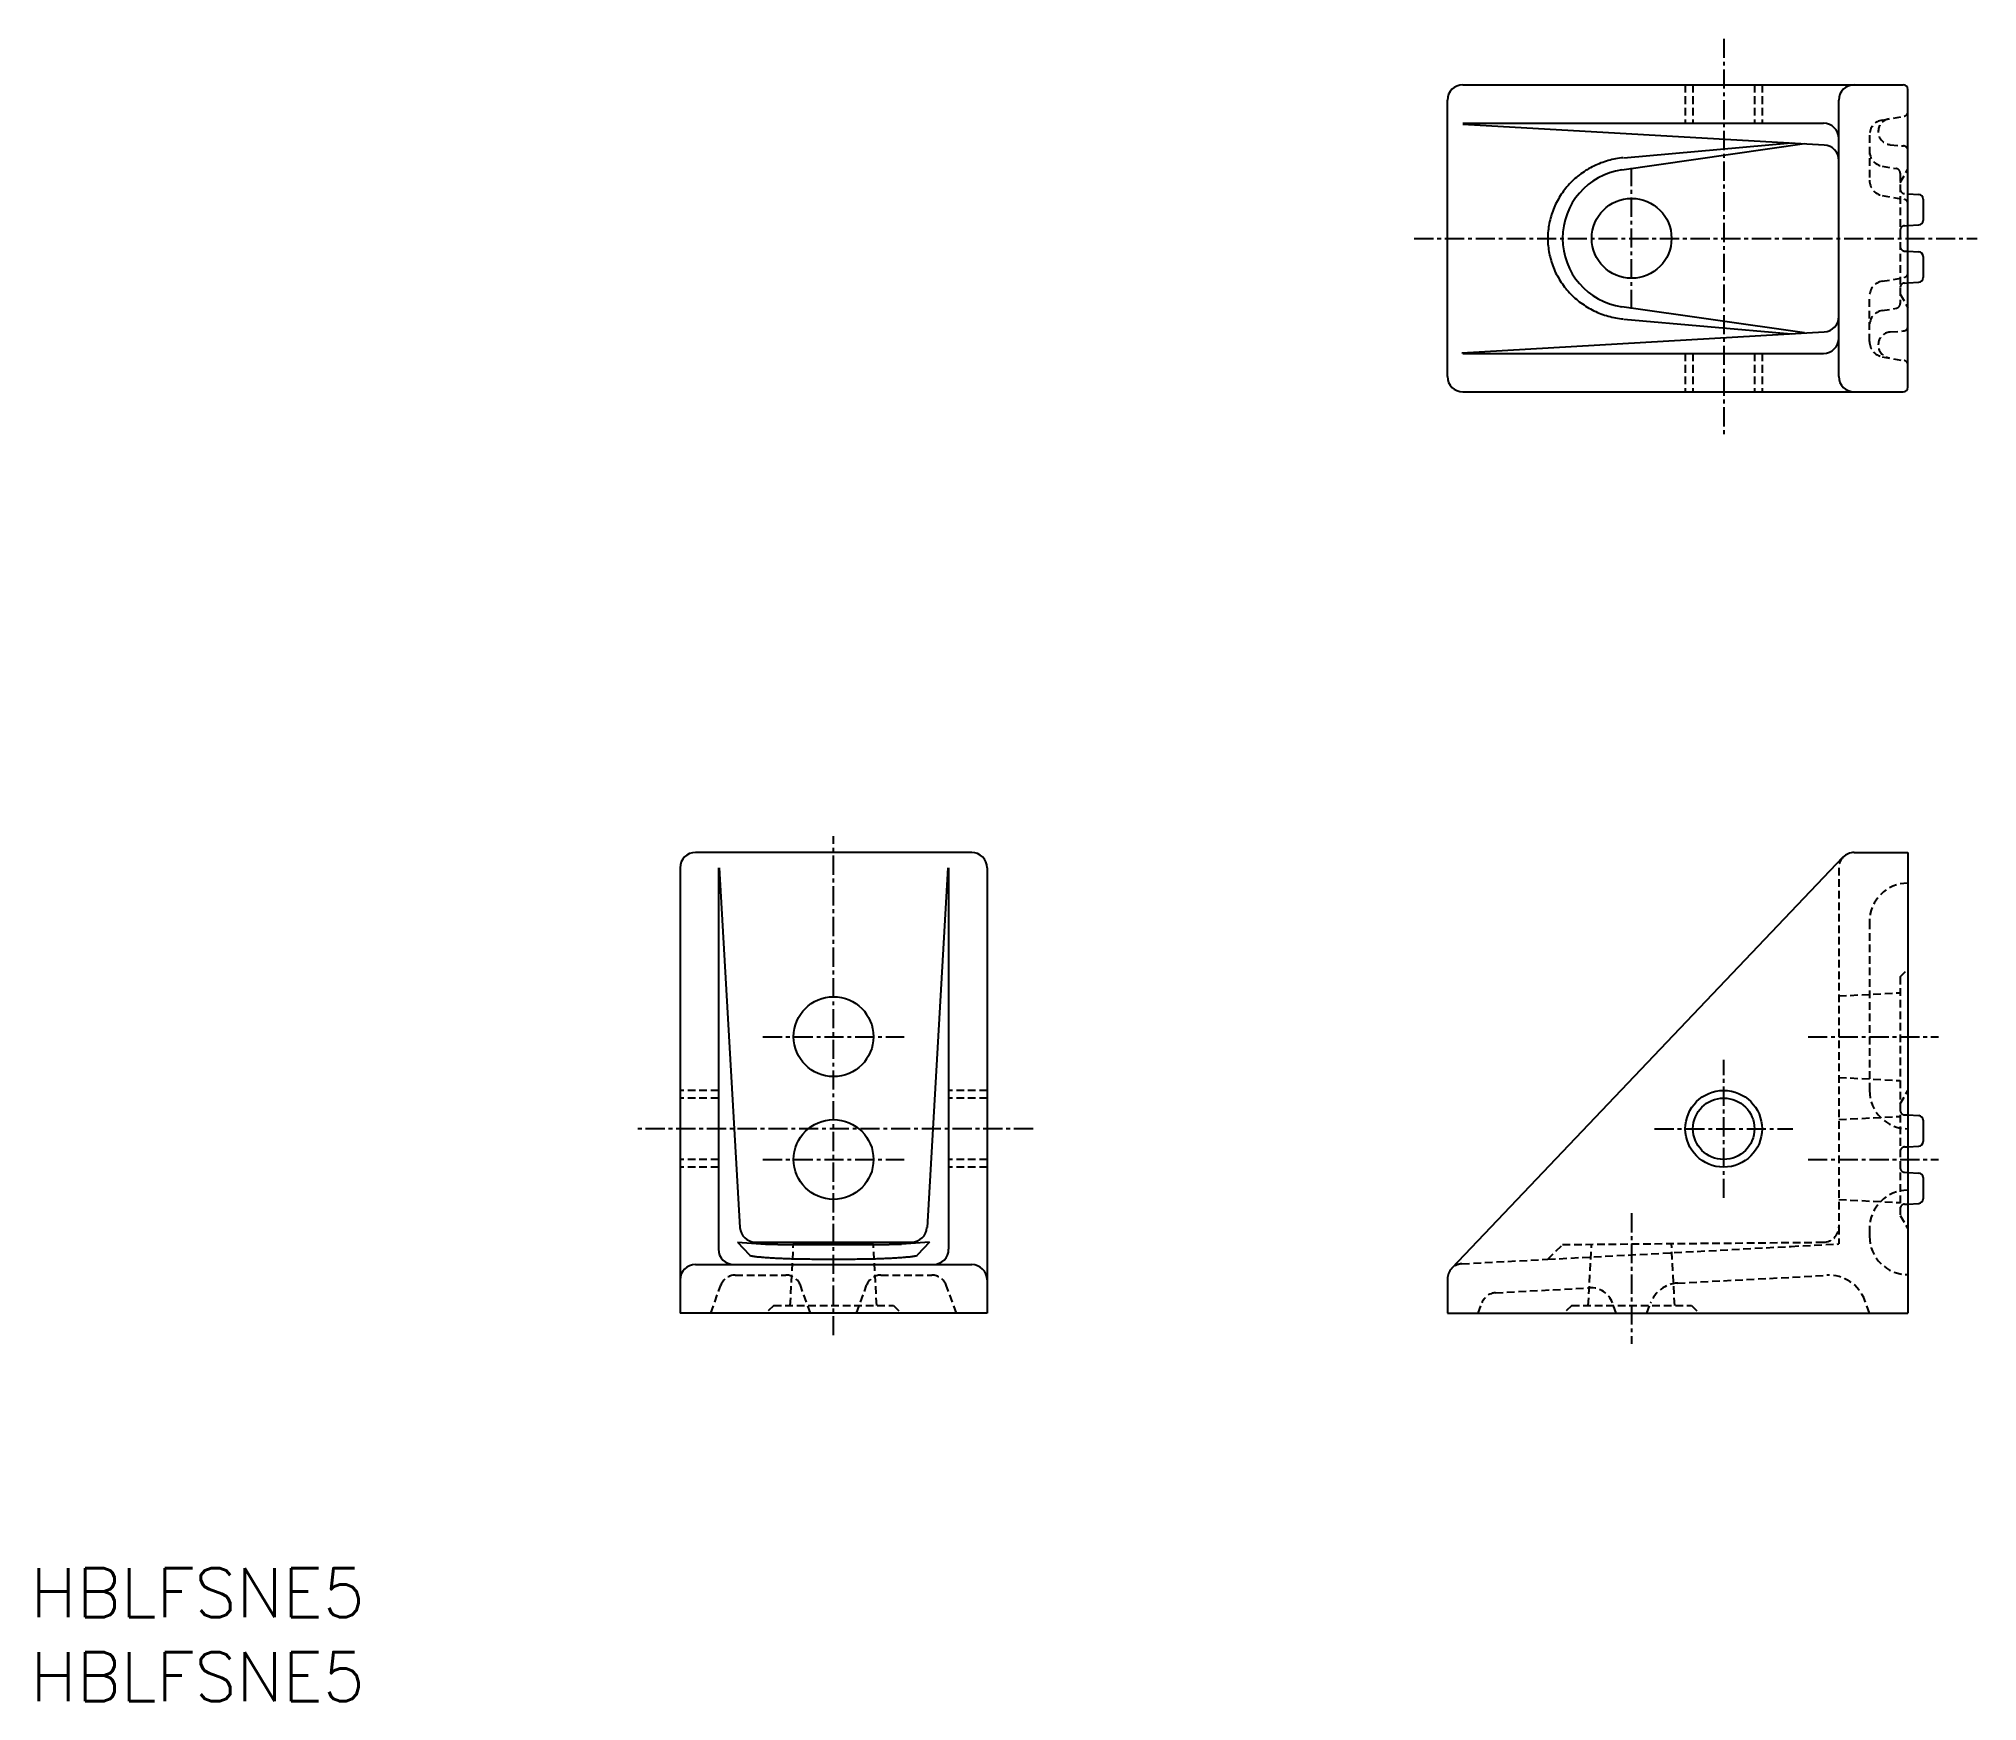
# Model space of a CAD drawing. Extents: x -25 to 101, y 68 to 176.
import ezdxf

# ---------------------------------------------------------------- set-up
doc = ezdxf.new("R2010")
doc.units = 0
doc.linetypes.add('CENTER', pattern=[2, 1.25, -0.25, 0.25, -0.25])
doc.linetypes.add('DASHED', pattern=[0.75, 0.5, -0.25])
doc.layers.get('0').update_dxf_attribs({"linetype": 'CONTINUOUS'})
doc.layers.add('CENTER', color=1, linetype='CENTER')
doc.styles.get("Standard").update_dxf_attribs({"font": 'txt.shx', "bigfont": 'bigfont.shx'})

msp = doc.modelspace()

# ---------------------------------------------------------------- linework, layer by layer
at = {"color": 7, "linetype": 'CONTINUOUS'}
for p, q in [((67.79, 173.34), (96.49, 173.34)), ((66.79, 154.34), (66.79, 172.34)), ((92.29, 154.34), (92.29, 172.34)), ((96.79, 153.64), (96.79, 173.04)), ((67.79, 170.84), (91.29, 170.84)), ((67.79, 170.78), (91.34, 169.42)), ((90.05, 169.5), (78.15, 167.79)), ((78.29, 168.59), (89.19, 169.55)), ((96.79, 166.24), (97.5, 166.2)), ((97.79, 165.9), (97.79, 164.51)), ((96.79, 164.17), (97.5, 164.21)), ((96.79, 162.5), (97.5, 162.46)), ((97.79, 162.16), (97.79, 160.78)), ((96.79, 160.44), (97.5, 160.48)), ((90.05, 157.18), (78.15, 158.88)), ((78.29, 158.08), (89.19, 157.13)), ((67.73, 155.89), (91.34, 157.25)), ((67.79, 155.84), (91.29, 155.84)), ((67.79, 153.34), (96.49, 153.34)), ((35.79, 123.34), (17.79, 123.34)), ((92.56, 123.03), (67.06, 96.24)), ((93.29, 123.34), (96.79, 123.34)), ((96.79, 123.34), (96.79, 93.34)), ((16.79, 122.34), (16.79, 93.34)), ((19.29, 122.34), (19.29, 97.5)), ((19.34, 122.34), (20.69, 98.9)), ((34.23, 122.34), (32.88, 98.9)), ((34.29, 122.34), (34.29, 97.5)), ((36.79, 122.34), (36.79, 93.34)), ((96.79, 106.24), (97.5, 106.2)), ((97.79, 105.9), (97.79, 104.51)), ((96.79, 104.17), (97.5, 104.21)), ((96.79, 102.5), (97.5, 102.46)), ((97.79, 102.16), (97.79, 100.78)), ((96.79, 100.44), (97.5, 100.48)), ((20.53, 97.96), (22.36, 97.83)), ((20.53, 97.96), (21.31, 97.12)), ((21.69, 97.96), (31.88, 97.96)), ((33.04, 97.96), (31.21, 97.83)), ((33.04, 97.96), (32.27, 97.12)), ((17.79, 96.5), (35.79, 96.5)), ((66.79, 95.55), (66.79, 93.34)), ((36.79, 93.34), (16.79, 93.34)), ((66.79, 93.34), (96.79, 93.34))]:
    msp.add_line(p, q, dxfattribs=at)
at = {"color": 3, "linetype": 'DASHED'}
for p, q in [((82.29, 173.34), (82.29, 170.84)), ((82.79, 173.34), (82.79, 170.84)), ((86.79, 173.34), (86.79, 170.84)), ((87.29, 173.34), (87.29, 170.84)), ((95.11, 171.04), (96.54, 171.29)), ((94.29, 170.06), (94.29, 167.12)), ((95.64, 169.44), (96.51, 169.36)), ((95.11, 168.04), (96.04, 167.88)), ((96.29, 166.97), (96.79, 167.84)), ((96.29, 167.59), (96.29, 159.09)), ((95.11, 166.13), (96.54, 165.88)), ((96.57, 164.16), (96.79, 164.17)), ((96.57, 162.51), (96.79, 162.5)), ((95.11, 160.54), (96.54, 160.79)), ((96.57, 160.43), (96.79, 160.44)), ((94.29, 156.62), (94.29, 159.56)), ((96.29, 159.7), (96.79, 158.84)), ((95.11, 158.63), (96.04, 158.79)), ((95.64, 157.24), (96.51, 157.31)), ((82.29, 155.84), (82.29, 153.34)), ((82.79, 155.84), (82.79, 153.34)), ((86.79, 155.84), (86.79, 153.34)), ((87.29, 155.84), (87.29, 153.34)), ((95.11, 155.63), (96.54, 155.38)), ((92.29, 122.34), (92.29, 98.79)), ((94.29, 118.84), (94.29, 107.84)), ((96.29, 115.24), (96.79, 115.74)), ((96.29, 115.24), (96.29, 99.7)), ((92.29, 113.99), (96.29, 114.2)), ((92.29, 108.69), (96.29, 108.48)), ((19.29, 107.84), (16.79, 107.84)), ((36.79, 107.84), (34.29, 107.84)), ((96.29, 106.97), (96.79, 107.84)), ((19.29, 107.34), (16.79, 107.34)), ((36.79, 107.34), (34.29, 107.34)), ((92.29, 105.94), (96.29, 106.15)), ((96.57, 106.25), (96.79, 106.24)), ((96.79, 105.34), (96.79, 104.17)), ((96.57, 104.16), (96.79, 104.17)), ((96.79, 104.17), (96.79, 102.5)), ((19.29, 103.34), (16.79, 103.34)), ((19.29, 102.84), (16.79, 102.84)), ((36.79, 103.34), (34.29, 103.34)), ((36.79, 102.84), (34.29, 102.84)), ((96.57, 102.51), (96.79, 102.5)), ((96.79, 102.5), (96.79, 101.34)), ((92.29, 100.74), (96.29, 100.53)), ((96.57, 100.43), (96.79, 100.44)), ((92.29, 98.95), (92.29, 97.84)), ((94.29, 98.84), (94.29, 98.34)), ((96.29, 99.7), (96.79, 98.84)), ((23.97, 93.84), (24.18, 97.84)), ((29.6, 93.84), (29.39, 97.84)), ((73.33, 96.84), (74.29, 97.8)), ((73.33, 96.84), (89.19, 97.68)), ((74.29, 97.8), (91.29, 97.95)), ((75.97, 93.84), (76.18, 97.82)), ((81.6, 93.84), (81.39, 97.86)), ((81.42, 97.25), (81.43, 97.27)), ((89.19, 97.68), (92.29, 97.84)), ((67.73, 96.55), (73.33, 96.84)), ((18.79, 93.34), (19.44, 95.15)), ((20.38, 95.81), (23.69, 95.81)), ((25.29, 93.34), (24.63, 95.15)), ((28.29, 93.34), (28.94, 95.15)), ((29.88, 95.81), (33.19, 95.81)), ((34.79, 93.34), (34.13, 95.15)), ((69.92, 94.66), (76.06, 94.98)), ((81.79, 95.29), (91.51, 95.79)), ((22.89, 93.84), (22.39, 93.34)), ((22.89, 93.84), (30.69, 93.84)), ((30.69, 93.84), (31.19, 93.34)), ((68.79, 93.34), (69.03, 94.01)), ((74.89, 93.84), (74.39, 93.34)), ((74.89, 93.84), (82.69, 93.84)), ((77.79, 93.34), (77.54, 94)), ((79.79, 93.34), (80.02, 93.97)), ((82.69, 93.84), (83.19, 93.34)), ((94.29, 93.34), (93.99, 94.15))]:
    msp.add_line(p, q, dxfattribs=at)
at = {"color": 7, "linetype": 'CONTINUOUS'}
for points in [[(78.25, 168.59, 0), (78.13, 168.58, 0), (78, 168.56, 0), (77.88, 168.54, 0), (77.75, 168.52, 0), (77.63, 168.5, 0), (77.51, 168.47, 0), (77.39, 168.44, 0), (77.27, 168.41, 0), (77.15, 168.37, 0), (77.03, 168.33, 0), (76.91, 168.29, 0), (76.79, 168.25, 0), (76.67, 168.2, 0), (76.56, 168.16, 0), (76.45, 168.1, 0), (76.33, 168.05, 0), (76.22, 168, 0), (76.11, 167.94, 0), (76, 167.88, 0), (75.9, 167.81, 0), (75.79, 167.75, 0), (75.69, 167.68, 0), (75.58, 167.61, 0), (75.48, 167.54, 0), (75.38, 167.46, 0), (75.29, 167.39, 0), (75.19, 167.31, 0), (75.1, 167.23, 0), (75.01, 167.14, 0), (74.92, 167.06, 0), (74.83, 166.97, 0), (74.74, 166.88, 0), (74.66, 166.79, 0), (74.58, 166.7, 0), (74.5, 166.6, 0), (74.42, 166.51, 0), (74.35, 166.41, 0), (74.28, 166.31, 0), (74.21, 166.21, 0), (74.14, 166.11, 0), (74.08, 166, 0), (74.02, 165.9, 0), (73.96, 165.79, 0), (73.9, 165.68, 0), (73.84, 165.57, 0), (73.79, 165.46, 0), (73.74, 165.35, 0), (73.7, 165.24, 0), (73.65, 165.12, 0), (73.61, 165.01, 0), (73.57, 164.89, 0), (73.54, 164.78, 0), (73.51, 164.66, 0), (73.48, 164.54, 0), (73.45, 164.42, 0), (73.42, 164.3, 0), (73.4, 164.18, 0), (73.38, 164.06, 0), (73.37, 163.94, 0), (73.35, 163.82, 0), (73.34, 163.7, 0), (73.34, 163.58, 0), (73.33, 163.46, 0), (73.33, 163.34, 0), (73.33, 163.22, 0), (73.34, 163.1, 0), (73.34, 162.97, 0), (73.35, 162.85, 0), (73.37, 162.73, 0), (73.38, 162.61, 0), (73.4, 162.49, 0), (73.42, 162.37, 0), (73.45, 162.25, 0), (73.48, 162.13, 0), (73.51, 162.02, 0), (73.54, 161.9, 0), (73.57, 161.78, 0), (73.61, 161.67, 0), (73.65, 161.55, 0), (73.7, 161.44, 0), (73.74, 161.33, 0), (73.79, 161.21, 0), (73.84, 161.1, 0), (73.9, 160.99, 0), (73.96, 160.89, 0), (74.02, 160.78, 0), (74.08, 160.67, 0), (74.14, 160.57, 0), (74.21, 160.47, 0), (74.28, 160.37, 0), (74.35, 160.27, 0), (74.42, 160.17, 0), (74.5, 160.07, 0), (74.58, 159.98, 0), (74.66, 159.89, 0), (74.74, 159.79, 0), (74.83, 159.71, 0), (74.92, 159.62, 0), (75.01, 159.53, 0), (75.1, 159.45, 0), (75.19, 159.37, 0), (75.29, 159.29, 0), (75.38, 159.21, 0), (75.48, 159.14, 0), (75.58, 159.07, 0), (75.69, 159, 0), (75.79, 158.93, 0), (75.9, 158.86, 0), (76, 158.8, 0), (76.11, 158.74, 0), (76.22, 158.68, 0), (76.33, 158.62, 0), (76.45, 158.57, 0), (76.56, 158.52, 0), (76.67, 158.47, 0), (76.79, 158.43, 0), (76.91, 158.38, 0), (77.03, 158.34, 0), (77.15, 158.31, 0), (77.27, 158.27, 0), (77.39, 158.24, 0), (77.51, 158.21, 0), (77.63, 158.18, 0), (77.75, 158.16, 0), (77.88, 158.13, 0), (78, 158.12, 0), (78.13, 158.1, 0), (78.25, 158.09, 0)], [(22.37, 97.83, 0), (22.38, 97.83, 0), (22.4, 97.83, 0), (22.42, 97.83, 0), (22.44, 97.83, 0), (22.46, 97.83, 0), (22.49, 97.83, 0), (22.52, 97.83, 0), (22.55, 97.83, 0), (22.58, 97.82, 0), (22.62, 97.82, 0), (22.65, 97.82, 0), (22.69, 97.82, 0), (22.73, 97.82, 0), (22.78, 97.82, 0), (22.82, 97.82, 0), (22.87, 97.82, 0), (22.92, 97.82, 0), (22.97, 97.82, 0), (23.02, 97.82, 0), (23.07, 97.82, 0), (23.13, 97.82, 0), (23.19, 97.81, 0), (23.25, 97.81, 0), (23.31, 97.81, 0), (23.37, 97.81, 0), (23.44, 97.81, 0), (23.5, 97.81, 0), (23.57, 97.81, 0), (23.64, 97.81, 0), (23.71, 97.81, 0), (23.79, 97.81, 0), (23.86, 97.81, 0), (23.94, 97.81, 0), (24.02, 97.81, 0), (24.09, 97.81, 0), (24.17, 97.81, 0), (24.26, 97.81, 0), (24.34, 97.81, 0), (24.42, 97.8, 0), (24.51, 97.8, 0), (24.59, 97.8, 0), (24.68, 97.8, 0), (24.77, 97.8, 0), (24.86, 97.8, 0), (24.95, 97.8, 0), (25.04, 97.8, 0), (25.13, 97.8, 0), (25.23, 97.8, 0), (25.32, 97.8, 0), (25.41, 97.8, 0), (25.51, 97.8, 0), (25.61, 97.8, 0), (25.7, 97.8, 0), (25.8, 97.8, 0), (25.9, 97.8, 0), (25.99, 97.8, 0), (26.09, 97.8, 0), (26.19, 97.8, 0), (26.29, 97.8, 0), (26.39, 97.8, 0), (26.49, 97.8, 0), (26.59, 97.8, 0), (26.69, 97.8, 0), (26.79, 97.8, 0), (26.89, 97.8, 0), (26.99, 97.8, 0), (27.09, 97.8, 0), (27.19, 97.8, 0), (27.29, 97.8, 0), (27.38, 97.8, 0), (27.48, 97.8, 0), (27.58, 97.8, 0), (27.68, 97.8, 0), (27.78, 97.8, 0), (27.87, 97.8, 0), (27.97, 97.8, 0), (28.07, 97.8, 0), (28.16, 97.8, 0), (28.26, 97.8, 0), (28.35, 97.8, 0), (28.44, 97.8, 0), (28.53, 97.8, 0), (28.63, 97.8, 0), (28.72, 97.8, 0), (28.81, 97.8, 0), (28.89, 97.8, 0), (28.98, 97.8, 0), (29.07, 97.8, 0), (29.15, 97.8, 0), (29.24, 97.81, 0), (29.32, 97.81, 0), (29.4, 97.81, 0), (29.48, 97.81, 0), (29.56, 97.81, 0), (29.64, 97.81, 0), (29.71, 97.81, 0), (29.79, 97.81, 0), (29.86, 97.81, 0), (29.93, 97.81, 0), (30, 97.81, 0), (30.07, 97.81, 0), (30.14, 97.81, 0), (30.2, 97.81, 0), (30.27, 97.81, 0), (30.33, 97.81, 0), (30.39, 97.81, 0), (30.44, 97.82, 0), (30.5, 97.82, 0), (30.56, 97.82, 0), (30.61, 97.82, 0), (30.66, 97.82, 0), (30.71, 97.82, 0), (30.75, 97.82, 0), (30.8, 97.82, 0), (30.84, 97.82, 0), (30.88, 97.82, 0), (30.92, 97.82, 0), (30.96, 97.82, 0), (30.99, 97.82, 0), (31.02, 97.83, 0), (31.05, 97.83, 0), (31.08, 97.83, 0), (31.11, 97.83, 0), (31.13, 97.83, 0), (31.15, 97.83, 0), (31.17, 97.83, 0), (31.19, 97.83, 0), (31.21, 97.83, 0)], [(29.39, 97.84, 0), (29.38, 97.84, 0), (29.37, 97.84, 0), (29.36, 97.84, 0), (29.34, 97.84, 0), (29.31, 97.84, 0), (29.27, 97.84, 0), (29.23, 97.85, 0), (29.19, 97.85, 0), (29.14, 97.85, 0), (29.08, 97.85, 0), (29.02, 97.85, 0), (28.95, 97.85, 0), (28.87, 97.85, 0), (28.8, 97.85, 0), (28.71, 97.85, 0), (28.62, 97.85, 0), (28.53, 97.85, 0), (28.43, 97.86, 0), (28.33, 97.86, 0), (28.23, 97.86, 0), (28.12, 97.86, 0), (28.01, 97.86, 0), (27.9, 97.86, 0), (27.78, 97.86, 0), (27.66, 97.86, 0), (27.54, 97.86, 0), (27.42, 97.86, 0), (27.29, 97.86, 0), (27.17, 97.86, 0), (27.04, 97.86, 0), (26.91, 97.86, 0), (26.79, 97.86, 0), (26.66, 97.86, 0), (26.53, 97.86, 0), (26.4, 97.86, 0), (26.28, 97.86, 0), (26.15, 97.86, 0), (26.03, 97.86, 0), (25.91, 97.86, 0), (25.79, 97.86, 0), (25.67, 97.86, 0), (25.56, 97.86, 0), (25.45, 97.86, 0), (25.34, 97.86, 0), (25.24, 97.86, 0), (25.14, 97.86, 0), (25.04, 97.85, 0), (24.95, 97.85, 0), (24.86, 97.85, 0), (24.78, 97.85, 0), (24.7, 97.85, 0), (24.62, 97.85, 0), (24.56, 97.85, 0), (24.49, 97.85, 0), (24.44, 97.85, 0), (24.38, 97.85, 0), (24.34, 97.85, 0), (24.3, 97.84, 0), (24.26, 97.84, 0), (24.24, 97.84, 0), (24.21, 97.84, 0), (24.2, 97.84, 0), (24.19, 97.84, 0), (24.19, 97.84, 0), (24.19, 97.84, 0), (24.2, 97.84, 0), (24.21, 97.83, 0), (24.24, 97.83, 0), (24.26, 97.83, 0), (24.3, 97.83, 0), (24.34, 97.83, 0), (24.38, 97.83, 0), (24.44, 97.83, 0), (24.49, 97.83, 0), (24.56, 97.83, 0), (24.62, 97.83, 0), (24.7, 97.82, 0), (24.78, 97.82, 0), (24.86, 97.82, 0), (24.95, 97.82, 0), (25.04, 97.82, 0), (25.14, 97.82, 0), (25.24, 97.82, 0), (25.34, 97.82, 0), (25.45, 97.82, 0), (25.56, 97.82, 0), (25.67, 97.82, 0), (25.79, 97.82, 0), (25.91, 97.82, 0), (26.03, 97.82, 0), (26.15, 97.82, 0), (26.28, 97.82, 0), (26.4, 97.82, 0), (26.53, 97.82, 0), (26.66, 97.82, 0), (26.79, 97.82, 0), (26.91, 97.82, 0), (27.04, 97.82, 0), (27.17, 97.82, 0), (27.29, 97.82, 0), (27.42, 97.82, 0), (27.54, 97.82, 0), (27.66, 97.82, 0), (27.78, 97.82, 0), (27.9, 97.82, 0), (28.01, 97.82, 0), (28.12, 97.82, 0), (28.23, 97.82, 0), (28.33, 97.82, 0), (28.43, 97.82, 0), (28.53, 97.82, 0), (28.62, 97.82, 0), (28.71, 97.82, 0), (28.8, 97.82, 0), (28.87, 97.82, 0), (28.95, 97.83, 0), (29.02, 97.83, 0), (29.08, 97.83, 0), (29.14, 97.83, 0), (29.19, 97.83, 0), (29.23, 97.83, 0), (29.27, 97.83, 0), (29.31, 97.83, 0), (29.34, 97.83, 0), (29.36, 97.83, 0), (29.37, 97.84, 0), (29.38, 97.84, 0), (29.39, 97.84, 0)], [(21.31, 97.12, 0), (21.32, 97.11, 0), (21.33, 97.1, 0), (21.34, 97.09, 0), (21.36, 97.09, 0), (21.38, 97.08, 0), (21.4, 97.07, 0), (21.43, 97.07, 0), (21.46, 97.06, 0), (21.49, 97.06, 0), (21.53, 97.05, 0), (21.57, 97.04, 0), (21.61, 97.04, 0), (21.65, 97.03, 0), (21.7, 97.02, 0), (21.75, 97.02, 0), (21.81, 97.01, 0), (21.86, 97, 0), (21.92, 97, 0), (21.98, 96.99, 0), (22.05, 96.99, 0), (22.11, 96.98, 0), (22.18, 96.97, 0), (22.25, 96.97, 0), (22.33, 96.96, 0), (22.41, 96.96, 0), (22.49, 96.95, 0), (22.57, 96.95, 0), (22.65, 96.94, 0), (22.74, 96.94, 0), (22.83, 96.93, 0), (22.92, 96.93, 0), (23.01, 96.92, 0), (23.11, 96.92, 0), (23.2, 96.91, 0), (23.3, 96.91, 0), (23.41, 96.91, 0), (23.51, 96.9, 0), (23.61, 96.9, 0), (23.72, 96.89, 0), (23.83, 96.89, 0), (23.94, 96.89, 0), (24.05, 96.88, 0), (24.17, 96.88, 0), (24.28, 96.88, 0), (24.4, 96.87, 0), (24.51, 96.87, 0), (24.63, 96.87, 0), (24.75, 96.86, 0), (24.87, 96.86, 0), (25, 96.86, 0), (25.12, 96.86, 0), (25.25, 96.86, 0), (25.37, 96.85, 0), (25.5, 96.85, 0), (25.62, 96.85, 0), (25.75, 96.85, 0), (25.88, 96.85, 0), (26.01, 96.85, 0), (26.14, 96.85, 0), (26.27, 96.85, 0), (26.39, 96.85, 0), (26.52, 96.84, 0), (26.65, 96.84, 0), (26.78, 96.84, 0), (26.91, 96.84, 0), (27.04, 96.84, 0), (27.17, 96.85, 0), (27.3, 96.85, 0), (27.43, 96.85, 0), (27.56, 96.85, 0), (27.69, 96.85, 0), (27.82, 96.85, 0), (27.95, 96.85, 0), (28.07, 96.85, 0), (28.2, 96.85, 0), (28.32, 96.86, 0), (28.45, 96.86, 0), (28.57, 96.86, 0), (28.69, 96.86, 0), (28.82, 96.86, 0), (28.94, 96.87, 0), (29.05, 96.87, 0), (29.17, 96.87, 0), (29.29, 96.88, 0), (29.4, 96.88, 0), (29.52, 96.88, 0), (29.63, 96.89, 0), (29.74, 96.89, 0), (29.85, 96.89, 0), (29.96, 96.9, 0), (30.06, 96.9, 0), (30.16, 96.91, 0), (30.27, 96.91, 0), (30.37, 96.91, 0), (30.46, 96.92, 0), (30.56, 96.92, 0), (30.65, 96.93, 0), (30.74, 96.93, 0), (30.83, 96.94, 0), (30.92, 96.94, 0), (31, 96.95, 0), (31.08, 96.95, 0), (31.16, 96.96, 0), (31.24, 96.96, 0), (31.32, 96.97, 0), (31.39, 96.97, 0), (31.46, 96.98, 0), (31.52, 96.99, 0), (31.59, 96.99, 0), (31.65, 97, 0), (31.71, 97, 0), (31.76, 97.01, 0), (31.82, 97.02, 0), (31.87, 97.02, 0), (31.92, 97.03, 0), (31.96, 97.04, 0), (32, 97.04, 0), (32.04, 97.05, 0), (32.08, 97.06, 0), (32.11, 97.06, 0), (32.14, 97.07, 0), (32.17, 97.07, 0), (32.19, 97.08, 0), (32.21, 97.09, 0), (32.23, 97.09, 0), (32.24, 97.1, 0), (32.25, 97.11, 0), (32.26, 97.12, 0)]]:
    msp.add_polyline3d(points, dxfattribs=at)
for centre, radius in [((78.79, 163.34), 2.6), ((26.79, 111.34), 2.6), ((84.79, 105.34), 2), ((26.79, 103.34), 2.6)]:
    msp.add_circle(centre, radius, dxfattribs=at)
at = {"color": 3, "linetype": 'CONTINUOUS'}
msp.add_circle((84.79, 105.34), 2.5, dxfattribs=at)
at = {"color": 7, "linetype": 'CONTINUOUS'}
for centre, radius, start, end in [((67.79, 172.34), 1, 90, 180), ((93.29, 172.34), 1, 90, 180), ((96.49, 173.04), 0.3, 0, 90), ((91.29, 169.84), 1, 0, 90), ((91.29, 168.42), 1, 0, 86.703), ((78.79, 163.34), 4.5, 98.1511, 261.8489), ((97.49, 165.9), 0.3, 0, 87), ((97.49, 164.51), 0.3, 273, 0), ((97.49, 162.16), 0.3, 0, 87), ((97.49, 160.78), 0.3, 273, 0), ((91.29, 158.25), 1, 273.297, 0), ((91.29, 156.84), 1, 270, 0), ((67.79, 154.34), 1, 180, 270), ((93.29, 154.34), 1, 180, 270), ((96.49, 153.64), 0.3, 270, 0), ((17.79, 122.34), 1, 90, 180), ((35.79, 122.34), 1, 0, 90), ((93.29, 122.34), 1, 90, 136.5706), ((97.49, 105.9), 0.3, 0, 87), ((97.49, 104.51), 0.3, 273, 0), ((97.49, 102.16), 0.3, 0, 87), ((97.49, 100.78), 0.3, 273, 0), ((21.69, 98.96), 1, 183.297, 270), ((31.88, 98.96), 1, 270, 356.703), ((20.29, 97.5), 1, 180, 270), ((33.29, 97.5), 1, 270, 0), ((17.79, 95.5), 1, 90, 180), ((35.79, 95.5), 1, 0, 90), ((67.79, 95.55), 1, 136.2691, 180)]:
    msp.add_arc(centre, radius, start, end, dxfattribs=at)
at = {"color": 3, "linetype": 'DASHED'}
for centre, radius, start, end in [((95.29, 170.06), 1, 100, 180), ((95.71, 170.29), 0.85, 100, 265), ((96.49, 171.59), 0.3, 280, 0), ((96.49, 169.06), 0.3, 0, 85), ((95.29, 169.03), 1, 180, 260), ((95.29, 167.12), 1, 180, 260), ((95.99, 167.59), 0.3, 0, 80), ((96.59, 166.55), 0.3, 180, 267), ((96.49, 165.59), 0.3, 0, 80), ((96.59, 163.86), 0.3, 93, 180), ((96.59, 162.81), 0.3, 180, 267), ((95.29, 159.56), 1, 100, 180), ((96.59, 160.13), 0.3, 93, 180), ((96.49, 161.09), 0.3, 280, 0), ((95.29, 157.65), 1, 100, 180), ((95.99, 159.09), 0.3, 280, 0), ((95.71, 156.39), 0.85, 95, 260), ((96.49, 157.61), 0.3, 275, 0), ((95.29, 156.62), 1, 180, 260), ((96.49, 155.09), 0.3, 0, 80), ((93.29, 122.34), 1, 136.5706, 180), ((96.79, 118.84), 2.5, 90, 180), ((96.79, 107.84), 2.5, 180, 270), ((96.59, 106.55), 0.3, 180, 267), ((96.59, 103.86), 0.3, 93, 180), ((96.59, 102.81), 0.3, 180, 267), ((96.79, 98.84), 2.5, 90, 180), ((96.59, 100.13), 0.3, 93, 180), ((91.29, 98.95), 1, 270.5, 0), ((96.79, 98.34), 2.5, 180, 270), ((67.79, 95.55), 1, 93, 136.2691), ((20.38, 94.81), 1, 90, 160), ((23.69, 94.81), 1, 20, 90), ((29.88, 94.81), 1, 90, 160), ((33.19, 94.81), 1, 20, 90), ((76.13, 93.49), 1.5, 20, 93), ((81.9, 93.29), 2, 93, 160), ((91.64, 93.3), 2.5, 20, 93), ((69.97, 93.66), 1, 93, 160)]:
    msp.add_arc(centre, radius, start, end, dxfattribs=at)
at = {"layer": 'CENTER', "color": 1, "linetype": 'CENTER'}
for p, q in [((84.79, 176.34), (84.79, 150.34)), ((78.79, 158.74), (78.79, 167.94)), ((64.63, 163.34), (101.31, 163.34)), ((26.79, 91.89), (26.79, 124.39)), ((22.19, 111.34), (31.39, 111.34)), ((90.29, 111.34), (98.79, 111.34)), ((84.79, 100.84), (84.79, 109.84)), ((39.79, 105.34), (13.79, 105.34)), ((80.29, 105.34), (89.29, 105.34)), ((22.19, 103.34), (31.39, 103.34)), ((90.29, 103.34), (98.79, 103.34)), ((78.79, 99.84), (78.79, 91.34))]:
    msp.add_line(p, q, dxfattribs=at)

# ---------------------------------------------------------------- texts
at = {"color": 7, "linetype": 'CONTINUOUS'}
for p in [(-25.55, 73.52), (-25.55, 68.05)]:
    msp.add_text('HBLFSNE5', height=3.2, dxfattribs=at).set_placement(p)

doc.saveas('drawing.dxf')
